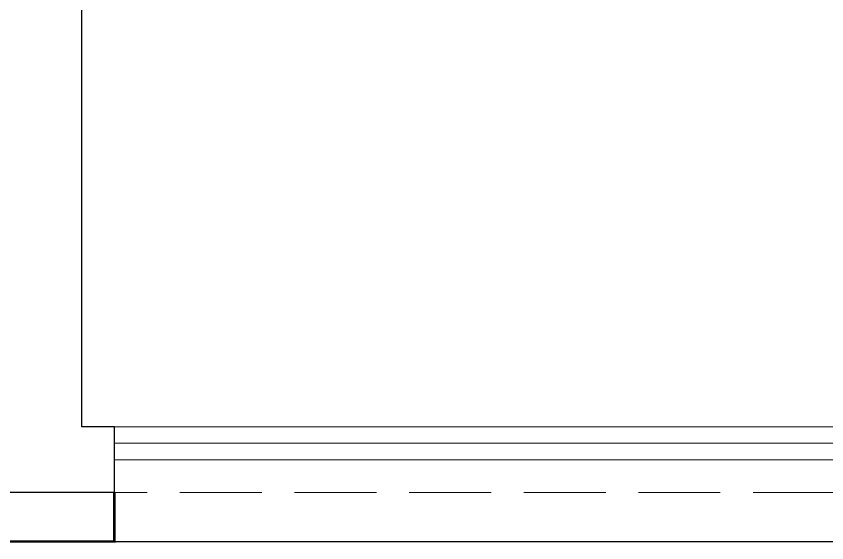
# Model space of a CAD drawing. Extents: x 3753737 to 4713801, y -857380 to 24339.
# Drawn here: x 4237514 to 4239988, y -709577 to -707968 of the extents above; entities that cross this region are included whole.
import ezdxf

# ---------------------------------------------------------------- set-up
doc = ezdxf.new("R2010")
doc.units = 0
doc.header["$LTSCALE"] = 1000
doc.header["$MEASUREMENT"] = 0
doc.linetypes.add('DASH', pattern=[0.35, 0.25, -0.1])
doc.layers.get('0').update_dxf_attribs({"linetype": 'CONTINUOUS'})
for name, color, linetype in [('!!电气', 1, 'CONTINUOUS'), ('WALL', 252, 'CONTINUOUS'), ('看线', 185, 'CONTINUOUS')]:
    doc.layers.add(name, color=color, linetype=linetype)
doc.layers.add('平面-栏杆', color=56, linetype='CONTINUOUS', lineweight=15)
doc.layers.add('平面-看线', color=252, linetype='CONTINUOUS', lineweight=15)

# ---------------------------------------------------------------- blocks, each defined once
blk = doc.blocks.new('A$C1C403CBE')
at = {"color": 252, "const_width": 8}
blk.add_lwpolyline([(27550, -100), (27550, -250), (28700, -250), (28700, -100)], dxfattribs=at)
at = {"layer": 'WALL', "color": 252}
for p, q in [((28600, 100), (28600, 1700)), ((28700, 100), (28600, 100)), ((28700, -100), (28700, 100)), ((28500, -100), (27550, -100)), ((28700, -100), (28500, -100))]:
    blk.add_line(p, q, dxfattribs=at)
at = {"layer": '平面-栏杆', "color": 252}
for points in [[(33350, 50), (28700, 50)], [(33350, 0), (28700, 0)]]:
    blk.add_lwpolyline(points, dxfattribs=at)
at = {"layer": '平面-看线', "color": 252}
blk.add_lwpolyline([(33350, 100), (28700, 100)], dxfattribs=at)
at = {"layer": '平面-看线', "color": 252, "linetype": 'DASH'}
blk.add_lwpolyline([(33350, -100), (28700, -100)], dxfattribs=at)
at = {"layer": '看线', "color": 252, "ltscale": 0.5}
blk.add_lwpolyline([(28700, -250), (33350, -250)], dxfattribs=at)

msp = doc.modelspace()

# ---------------------------------------------------------------- block references
at = {"layer": '!!电气'}
msp.add_blockref('A$C1C403CBE', (4209113.4, -709322.9), dxfattribs=at)

doc.saveas('drawing.dxf')
